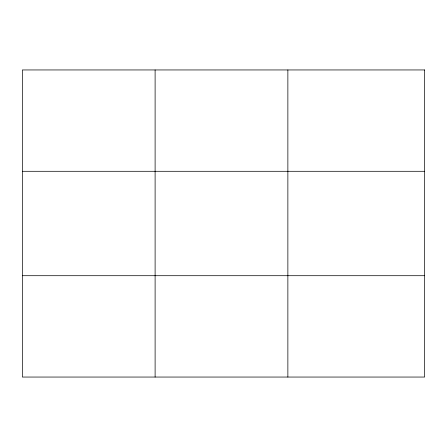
<?xml version="1.0" encoding="UTF-8"?>
<svg xmlns="http://www.w3.org/2000/svg" width="447" height="447" viewBox="0 0 447 447"><rect width="100%" height="100%" fill="white"/><g stroke="black" fill="none" stroke-linecap="round" stroke-linejoin="round"><path stroke-width="0.67" d="M155.109 69.95L155.109 377.05M287.868 69.95L287.868 377.05M22.35 171.296L424.65 171.296M22.35 275.704L424.65 275.704M424.65 69.95L424.65 377.05L22.35 377.05L22.35 69.95L424.65 69.95"/></g></svg>
